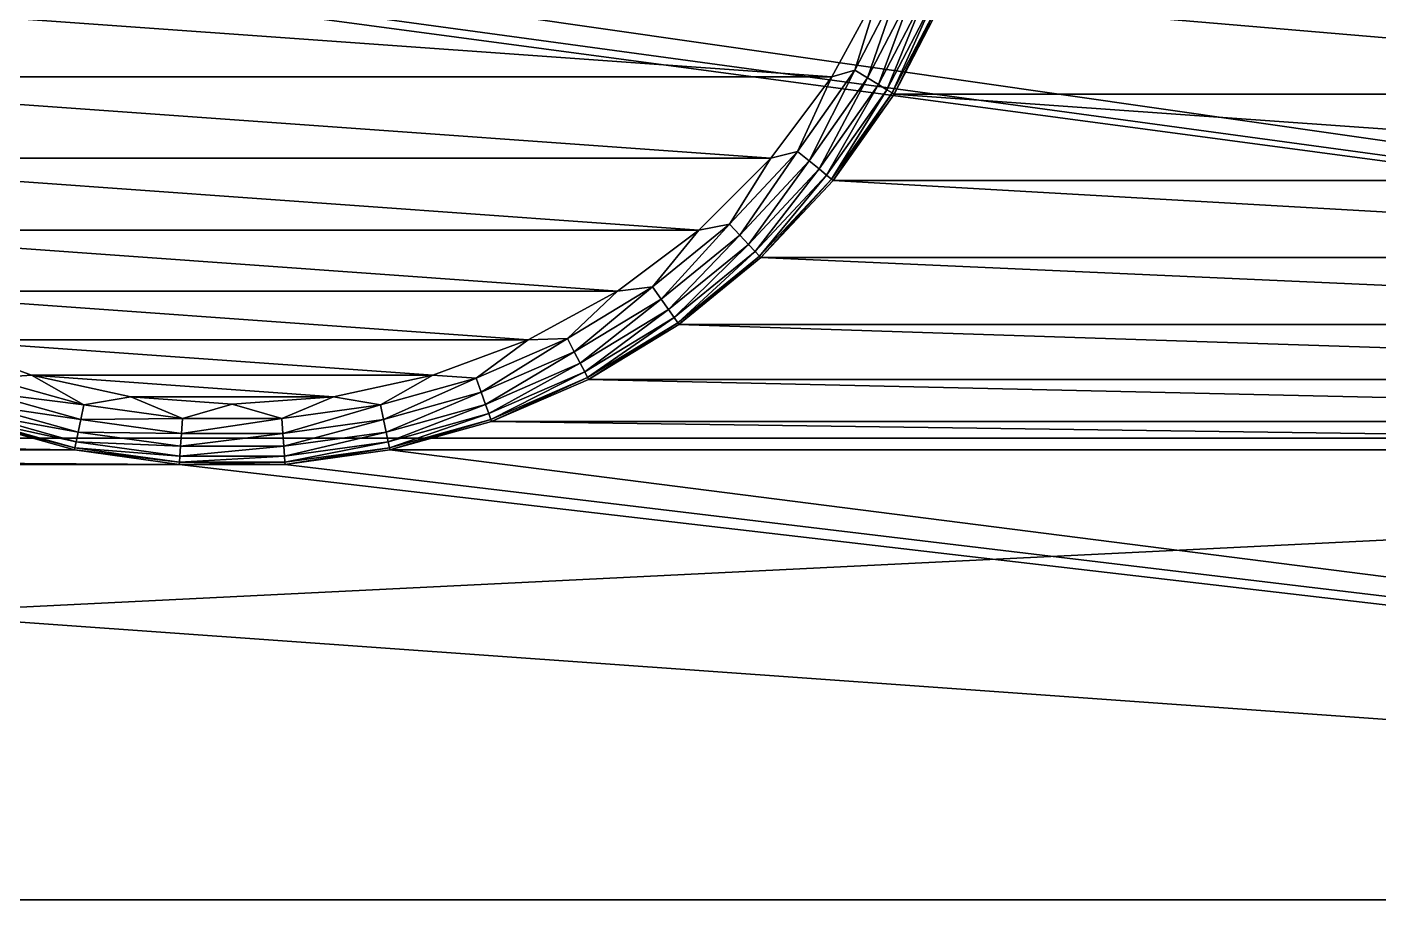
# Model space of a CAD drawing. Extents: x 464 to 15145, y 328 to 7622.
# Drawn here: x 9346 to 11360, y 328 to 1629 of the extents above; entities that cross this region are included whole.
import ezdxf

# ---------------------------------------------------------------- set-up
doc = ezdxf.new("R2010")
doc.units = 0
doc.layers.get('0').update_dxf_attribs({"linetype": 'CONTINUOUS'})

msp = doc.modelspace()

# ---------------------------------------------------------------- linework, layer by layer
at = {"color": 7}
for points in [[(10647.1, 1696, -5213.7), (10617.1, 1687.5, -5216.8), (10578.9, 1564.5, -5213.7), (10647.1, 1696, -5213.7)], [(10647.1, 1696, -5213.7), (10578.9, 1564.5, -5213.7), (10597.9, 1552.9, -5204.5), (10647.1, 1696, -5213.7)], [(10647.1, 1696, -5213.7), (10597.9, 1552.9, -5204.5), (10667.5, 1687.2, -5204.5), (10647.1, 1696, -5213.7)], [(10617.1, 1687.5, -5216.8), (8685.4, 1687.5, -5216.8), (10544.5, 1554.5, -5216.8), (10617.1, 1687.5, -5216.8)], [(10544.5, 1554.5, -5216.8), (8685.4, 1687.5, -5216.8), (8758, 1554.5, -5216.8), (10544.5, 1554.5, -5216.8)], [(14457.2, 1016, -3744.1), (9700, 1664.9, -3744.1), (9795.3, 1685.1, -3744.1), (14457.2, 1016, -3744.1)], [(9795.3, 1685.1, -3744.1), (13200.5, 1685.1, -3744.1), (14457.2, 1016, -3744.1), (9795.3, 1685.1, -3744.1)], [(10578.9, 1564.5, -5213.7), (10617.1, 1687.5, -5216.8), (10544.5, 1554.5, -5216.8), (10578.9, 1564.5, -5213.7)], [(10597.9, 1552.9, -5204.5), (10614.3, 1542.9, -5189.8), (10667.5, 1687.2, -5204.5), (10597.9, 1552.9, -5204.5)], [(10667.5, 1687.2, -5204.5), (10614.3, 1542.9, -5189.8), (10685, 1679.5, -5189.8), (10667.5, 1687.2, -5204.5)], [(10614.3, 1542.9, -5189.8), (10626.8, 1535.3, -5170.7), (10685, 1679.5, -5189.8), (10614.3, 1542.9, -5189.8)], [(10685, 1679.5, -5189.8), (10626.8, 1535.3, -5170.7), (10698.5, 1673.7, -5170.7), (10685, 1679.5, -5189.8)], [(10626.8, 1535.3, -5170.7), (10634.7, 1530.5, -5148.4), (10698.5, 1673.7, -5170.7), (10626.8, 1535.3, -5170.7)], [(10698.5, 1673.7, -5170.7), (10634.7, 1530.5, -5148.4), (10707, 1670, -5148.4), (10698.5, 1673.7, -5170.7)], [(6006.6, 1664.9, -3744.1), (9602.5, 1664.9, -3744.1), (1152, 1016, -3744.1), (6006.6, 1664.9, -3744.1)], [(1152, 1016, -3744.1), (9602.5, 1664.9, -3744.1), (14457.2, 1016, -3744.1), (1152, 1016, -3744.1)], [(14457.2, 1016, -3744.1), (9602.5, 1664.9, -3744.1), (9700, 1664.9, -3744.1), (14457.2, 1016, -3744.1)], [(10637.4, 1528.9, -5124.5), (10707, 1670, -5148.4), (10634.7, 1530.5, -5148.4), (10637.4, 1528.9, -5124.5)], [(10709.8, 1668.8, -5124.5), (10707, 1670, -5148.4), (10637.4, 1528.9, -5124.5), (10709.8, 1668.8, -5124.5)], [(10709.8, 1668.8, -4432), (10709.8, 1668.8, -5124.5), (10637.4, 1528.9, -4432), (10709.8, 1668.8, -4432)], [(10637.4, 1528.9, -4432), (10709.8, 1668.8, -5124.5), (10637.4, 1528.9, -5124.5), (10637.4, 1528.9, -4432)], [(10637.4, 1528.9, -4432), (12358.4, 1528.9, -4432), (10709.8, 1668.8, -4432), (10637.4, 1528.9, -4432)], [(10709.8, 1668.8, -4432), (12358.4, 1528.9, -4432), (12285.9, 1668.8, -4432), (10709.8, 1668.8, -4432)], [(10544.5, 1554.5, -5216.8), (8758, 1554.5, -5216.8), (10453.7, 1433.2, -5216.8), (10544.5, 1554.5, -5216.8)], [(10453.7, 1433.2, -5216.8), (8758, 1554.5, -5216.8), (8848.8, 1433.2, -5216.8), (10453.7, 1433.2, -5216.8)], [(10493.4, 1443.4, -5213.7), (10544.5, 1554.5, -5216.8), (10453.7, 1433.2, -5216.8), (10493.4, 1443.4, -5213.7)], [(10578.9, 1564.5, -5213.7), (10544.5, 1554.5, -5216.8), (10493.4, 1443.4, -5213.7), (10578.9, 1564.5, -5213.7)], [(10578.9, 1564.5, -5213.7), (10493.4, 1443.4, -5213.7), (10510.7, 1429.3, -5204.5), (10578.9, 1564.5, -5213.7)], [(10578.9, 1564.5, -5213.7), (10510.7, 1429.3, -5204.5), (10597.9, 1552.9, -5204.5), (10578.9, 1564.5, -5213.7)], [(10510.7, 1429.3, -5204.5), (10525.6, 1417.3, -5189.8), (10597.9, 1552.9, -5204.5), (10510.7, 1429.3, -5204.5)], [(10597.9, 1552.9, -5204.5), (10525.6, 1417.3, -5189.8), (10614.3, 1542.9, -5189.8), (10597.9, 1552.9, -5204.5)], [(10525.6, 1417.3, -5189.8), (10536.9, 1408, -5170.7), (10614.3, 1542.9, -5189.8), (10525.6, 1417.3, -5189.8)], [(10614.3, 1542.9, -5189.8), (10536.9, 1408, -5170.7), (10626.8, 1535.3, -5170.7), (10614.3, 1542.9, -5189.8)], [(10536.9, 1408, -5170.7), (10544.1, 1402.2, -5148.4), (10626.8, 1535.3, -5170.7), (10536.9, 1408, -5170.7)], [(10626.8, 1535.3, -5170.7), (10544.1, 1402.2, -5148.4), (10634.7, 1530.5, -5148.4), (10626.8, 1535.3, -5170.7)], [(10546.5, 1400.2, -5124.5), (10634.7, 1530.5, -5148.4), (10544.1, 1402.2, -5148.4), (10546.5, 1400.2, -5124.5)], [(10637.4, 1528.9, -5124.5), (10634.7, 1530.5, -5148.4), (10546.5, 1400.2, -5124.5), (10637.4, 1528.9, -5124.5)], [(10637.4, 1528.9, -4432), (10637.4, 1528.9, -5124.5), (10546.5, 1400.2, -4432), (10637.4, 1528.9, -4432)], [(10546.5, 1400.2, -4432), (10637.4, 1528.9, -5124.5), (10546.5, 1400.2, -5124.5), (10546.5, 1400.2, -4432)], [(10546.5, 1400.2, -4432), (12449.3, 1400.2, -4432), (10637.4, 1528.9, -4432), (10546.5, 1400.2, -4432)], [(10637.4, 1528.9, -4432), (12449.3, 1400.2, -4432), (12358.4, 1528.9, -4432), (10637.4, 1528.9, -4432)], [(10453.7, 1433.2, -5216.8), (8848.8, 1433.2, -5216.8), (10346.6, 1326.1, -5216.8), (10453.7, 1433.2, -5216.8)], [(10346.6, 1326.1, -5216.8), (8848.8, 1433.2, -5216.8), (8955.9, 1326.1, -5216.8), (10346.6, 1326.1, -5216.8)], [(10392.3, 1335.1, -5213.7), (10453.7, 1433.2, -5216.8), (10346.6, 1326.1, -5216.8), (10392.3, 1335.1, -5213.7)], [(10493.4, 1443.4, -5213.7), (10453.7, 1433.2, -5216.8), (10392.3, 1335.1, -5213.7), (10493.4, 1443.4, -5213.7)], [(10493.4, 1443.4, -5213.7), (10392.3, 1335.1, -5213.7), (10407.5, 1318.8, -5204.5), (10493.4, 1443.4, -5213.7)], [(10493.4, 1443.4, -5213.7), (10407.5, 1318.8, -5204.5), (10510.7, 1429.3, -5204.5), (10493.4, 1443.4, -5213.7)], [(10407.5, 1318.8, -5204.5), (10420.6, 1304.8, -5189.8), (10510.7, 1429.3, -5204.5), (10407.5, 1318.8, -5204.5)], [(10510.7, 1429.3, -5204.5), (10420.6, 1304.8, -5189.8), (10525.6, 1417.3, -5189.8), (10510.7, 1429.3, -5204.5)], [(10420.6, 1304.8, -5189.8), (10430.6, 1294.1, -5170.7), (10525.6, 1417.3, -5189.8), (10420.6, 1304.8, -5189.8)], [(10525.6, 1417.3, -5189.8), (10430.6, 1294.1, -5170.7), (10536.9, 1408, -5170.7), (10525.6, 1417.3, -5189.8)], [(10430.6, 1294.1, -5170.7), (10436.9, 1287.4, -5148.4), (10536.9, 1408, -5170.7), (10430.6, 1294.1, -5170.7)], [(10536.9, 1408, -5170.7), (10436.9, 1287.4, -5148.4), (10544.1, 1402.2, -5148.4), (10536.9, 1408, -5170.7)], [(10439, 1285.1, -5124.5), (10544.1, 1402.2, -5148.4), (10436.9, 1287.4, -5148.4), (10439, 1285.1, -5124.5)], [(10546.5, 1400.2, -5124.5), (10544.1, 1402.2, -5148.4), (10439, 1285.1, -5124.5), (10546.5, 1400.2, -5124.5)], [(10546.5, 1400.2, -4432), (10546.5, 1400.2, -5124.5), (10439, 1285.1, -4432), (10546.5, 1400.2, -4432)], [(10439, 1285.1, -4432), (10546.5, 1400.2, -5124.5), (10439, 1285.1, -5124.5), (10439, 1285.1, -4432)], [(10439, 1285.1, -4432), (12556.8, 1285.1, -4432), (10546.5, 1400.2, -4432), (10439, 1285.1, -4432)], [(10546.5, 1400.2, -4432), (12556.8, 1285.1, -4432), (12449.3, 1400.2, -4432), (10546.5, 1400.2, -4432)], [(10392.3, 1335.1, -5213.7), (10346.6, 1326.1, -5216.8), (10277.4, 1241.6, -5213.7), (10392.3, 1335.1, -5213.7)], [(10392.3, 1335.1, -5213.7), (10277.4, 1241.6, -5213.7), (10290.2, 1223.4, -5204.5), (10392.3, 1335.1, -5213.7)], [(10392.3, 1335.1, -5213.7), (10290.2, 1223.4, -5204.5), (10407.5, 1318.8, -5204.5), (10392.3, 1335.1, -5213.7)], [(10346.6, 1326.1, -5216.8), (8955.9, 1326.1, -5216.8), (10225.3, 1235.3, -5216.8), (10346.6, 1326.1, -5216.8)], [(10225.3, 1235.3, -5216.8), (8955.9, 1326.1, -5216.8), (9077.2, 1235.3, -5216.8), (10225.3, 1235.3, -5216.8)], [(10277.4, 1241.6, -5213.7), (10346.6, 1326.1, -5216.8), (10225.3, 1235.3, -5216.8), (10277.4, 1241.6, -5213.7)], [(10290.2, 1223.4, -5204.5), (10301.2, 1207.8, -5189.8), (10407.5, 1318.8, -5204.5), (10290.2, 1223.4, -5204.5)], [(10407.5, 1318.8, -5204.5), (10301.2, 1207.8, -5189.8), (10420.6, 1304.8, -5189.8), (10407.5, 1318.8, -5204.5)], [(10301.2, 1207.8, -5189.8), (10309.7, 1195.8, -5170.7), (10420.6, 1304.8, -5189.8), (10301.2, 1207.8, -5189.8)], [(10420.6, 1304.8, -5189.8), (10309.7, 1195.8, -5170.7), (10430.6, 1294.1, -5170.7), (10420.6, 1304.8, -5189.8)], [(10309.7, 1195.8, -5170.7), (10315, 1188.2, -5148.4), (10430.6, 1294.1, -5170.7), (10309.7, 1195.8, -5170.7)], [(10430.6, 1294.1, -5170.7), (10315, 1188.2, -5148.4), (10436.9, 1287.4, -5148.4), (10430.6, 1294.1, -5170.7)], [(10316.8, 1185.7, -5124.5), (10436.9, 1287.4, -5148.4), (10315, 1188.2, -5148.4), (10316.8, 1185.7, -5124.5)], [(10439, 1285.1, -5124.5), (10436.9, 1287.4, -5148.4), (10316.8, 1185.7, -5124.5), (10439, 1285.1, -5124.5)], [(10439, 1285.1, -4432), (10439, 1285.1, -5124.5), (10316.8, 1185.7, -4432), (10439, 1285.1, -4432)], [(10316.8, 1185.7, -4432), (10439, 1285.1, -5124.5), (10316.8, 1185.7, -5124.5), (10316.8, 1185.7, -4432)], [(10316.8, 1185.7, -4432), (12679, 1185.7, -4432), (10439, 1285.1, -4432), (10316.8, 1185.7, -4432)], [(10439, 1285.1, -4432), (12679, 1185.7, -4432), (12556.8, 1285.1, -4432), (10439, 1285.1, -4432)], [(10225.3, 1235.3, -5216.8), (9077.2, 1235.3, -5216.8), (10092.3, 1162.7, -5216.8), (10225.3, 1235.3, -5216.8)], [(10092.3, 1162.7, -5216.8), (9077.2, 1235.3, -5216.8), (9210.1, 1162.7, -5216.8), (10092.3, 1162.7, -5216.8)], [(10150.7, 1164.6, -5213.7), (10225.3, 1235.3, -5216.8), (10092.3, 1162.7, -5216.8), (10150.7, 1164.6, -5213.7)], [(10277.4, 1241.6, -5213.7), (10225.3, 1235.3, -5216.8), (10150.7, 1164.6, -5213.7), (10277.4, 1241.6, -5213.7)], [(10277.4, 1241.6, -5213.7), (10150.7, 1164.6, -5213.7), (10161, 1144.8, -5204.5), (10277.4, 1241.6, -5213.7)], [(10277.4, 1241.6, -5213.7), (10161, 1144.8, -5204.5), (10290.2, 1223.4, -5204.5), (10277.4, 1241.6, -5213.7)], [(10161, 1144.8, -5204.5), (10169.8, 1127.8, -5189.8), (10290.2, 1223.4, -5204.5), (10161, 1144.8, -5204.5)], [(10290.2, 1223.4, -5204.5), (10169.8, 1127.8, -5189.8), (10301.2, 1207.8, -5189.8), (10290.2, 1223.4, -5204.5)], [(10169.8, 1127.8, -5189.8), (10176.5, 1114.8, -5170.7), (10301.2, 1207.8, -5189.8), (10169.8, 1127.8, -5189.8)], [(10301.2, 1207.8, -5189.8), (10176.5, 1114.8, -5170.7), (10309.7, 1195.8, -5170.7), (10301.2, 1207.8, -5189.8)], [(10176.5, 1114.8, -5170.7), (10180.8, 1106.6, -5148.4), (10309.7, 1195.8, -5170.7), (10176.5, 1114.8, -5170.7)], [(10309.7, 1195.8, -5170.7), (10180.8, 1106.6, -5148.4), (10315, 1188.2, -5148.4), (10309.7, 1195.8, -5170.7)], [(10182.2, 1103.8, -5124.5), (10315, 1188.2, -5148.4), (10180.8, 1106.6, -5148.4), (10182.2, 1103.8, -5124.5)], [(10316.8, 1185.7, -5124.5), (10315, 1188.2, -5148.4), (10182.2, 1103.8, -5124.5), (10316.8, 1185.7, -5124.5)], [(10316.8, 1185.7, -4432), (10316.8, 1185.7, -5124.5), (10182.2, 1103.8, -4432), (10316.8, 1185.7, -4432)], [(10182.2, 1103.8, -4432), (10316.8, 1185.7, -5124.5), (10182.2, 1103.8, -5124.5), (10182.2, 1103.8, -4432)], [(10182.2, 1103.8, -4432), (12813.6, 1103.8, -4432), (10316.8, 1185.7, -4432), (10182.2, 1103.8, -4432)], [(10316.8, 1185.7, -4432), (12813.6, 1103.8, -4432), (12679, 1185.7, -4432), (10316.8, 1185.7, -4432)], [(9287.6, 1105.5, -5213.7), (9352.1, 1109.8, -5216.8), (9210.1, 1162.7, -5216.8), (9287.6, 1105.5, -5213.7)], [(10092.3, 1162.7, -5216.8), (9210.1, 1162.7, -5216.8), (9950.4, 1109.8, -5216.8), (10092.3, 1162.7, -5216.8)], [(9950.4, 1109.8, -5216.8), (9210.1, 1162.7, -5216.8), (9352.1, 1109.8, -5216.8), (9950.4, 1109.8, -5216.8)], [(10014.8, 1105.5, -5213.7), (10092.3, 1162.7, -5216.8), (9950.4, 1109.8, -5216.8), (10014.8, 1105.5, -5213.7)], [(10150.7, 1164.6, -5213.7), (10092.3, 1162.7, -5216.8), (10014.8, 1105.5, -5213.7), (10150.7, 1164.6, -5213.7)], [(10150.7, 1164.6, -5213.7), (10014.8, 1105.5, -5213.7), (10022.3, 1084.6, -5204.5), (10150.7, 1164.6, -5213.7)], [(10150.7, 1164.6, -5213.7), (10022.3, 1084.6, -5204.5), (10161, 1144.8, -5204.5), (10150.7, 1164.6, -5213.7)], [(10022.3, 1084.6, -5204.5), (10028.7, 1066.5, -5189.8), (10161, 1144.8, -5204.5), (10022.3, 1084.6, -5204.5)], [(10161, 1144.8, -5204.5), (10028.7, 1066.5, -5189.8), (10169.8, 1127.8, -5189.8), (10161, 1144.8, -5204.5)], [(9430.3, 1065.6, -5213.7), (9352.1, 1109.8, -5216.8), (9287.6, 1105.5, -5213.7), (9430.3, 1065.6, -5213.7)], [(9430.3, 1065.6, -5213.7), (9500.1, 1077.6, -5216.8), (9352.1, 1109.8, -5216.8), (9430.3, 1065.6, -5213.7)], [(9950.4, 1109.8, -5216.8), (9352.1, 1109.8, -5216.8), (9802.3, 1077.6, -5216.8), (9950.4, 1109.8, -5216.8)], [(9802.3, 1077.6, -5216.8), (9352.1, 1109.8, -5216.8), (9500.1, 1077.6, -5216.8), (9802.3, 1077.6, -5216.8)], [(9872.1, 1065.6, -5213.7), (9950.4, 1109.8, -5216.8), (9802.3, 1077.6, -5216.8), (9872.1, 1065.6, -5213.7)], [(10014.8, 1105.5, -5213.7), (9950.4, 1109.8, -5216.8), (9872.1, 1065.6, -5213.7), (10014.8, 1105.5, -5213.7)], [(10028.7, 1066.5, -5189.8), (10033.6, 1052.7, -5170.7), (10169.8, 1127.8, -5189.8), (10028.7, 1066.5, -5189.8)], [(10169.8, 1127.8, -5189.8), (10033.6, 1052.7, -5170.7), (10176.5, 1114.8, -5170.7), (10169.8, 1127.8, -5189.8)], [(10033.6, 1052.7, -5170.7), (10036.7, 1044, -5148.4), (10176.5, 1114.8, -5170.7), (10033.6, 1052.7, -5170.7)], [(10176.5, 1114.8, -5170.7), (10036.7, 1044, -5148.4), (10180.8, 1106.6, -5148.4), (10176.5, 1114.8, -5170.7)], [(9430.3, 1065.6, -5213.7), (9287.6, 1105.5, -5213.7), (9280.2, 1084.6, -5204.5), (9430.3, 1065.6, -5213.7)], [(10014.8, 1105.5, -5213.7), (9872.1, 1065.6, -5213.7), (9876.7, 1043.8, -5204.5), (10014.8, 1105.5, -5213.7)], [(10014.8, 1105.5, -5213.7), (9876.7, 1043.8, -5204.5), (10022.3, 1084.6, -5204.5), (10014.8, 1105.5, -5213.7)], [(10037.7, 1041.1, -5124.5), (10180.8, 1106.6, -5148.4), (10036.7, 1044, -5148.4), (10037.7, 1041.1, -5124.5)], [(10182.2, 1103.8, -5124.5), (10180.8, 1106.6, -5148.4), (10037.7, 1041.1, -5124.5), (10182.2, 1103.8, -5124.5)], [(10182.2, 1103.8, -4432), (10182.2, 1103.8, -5124.5), (10037.7, 1041.1, -4432), (10182.2, 1103.8, -4432)], [(10037.7, 1041.1, -4432), (10182.2, 1103.8, -5124.5), (10037.7, 1041.1, -5124.5), (10037.7, 1041.1, -4432)], [(10037.7, 1041.1, -4432), (12958.1, 1041.1, -4432), (10182.2, 1103.8, -4432), (10037.7, 1041.1, -4432)], [(10182.2, 1103.8, -4432), (12958.1, 1041.1, -4432), (12813.6, 1103.8, -4432), (10182.2, 1103.8, -4432)], [(9280.2, 1084.6, -5204.5), (9273.8, 1066.5, -5189.8), (9425.8, 1043.8, -5204.5), (9280.2, 1084.6, -5204.5)], [(9430.3, 1065.6, -5213.7), (9280.2, 1084.6, -5204.5), (9425.8, 1043.8, -5204.5), (9430.3, 1065.6, -5213.7)], [(9577.1, 1045.4, -5213.7), (9500.1, 1077.6, -5216.8), (9430.3, 1065.6, -5213.7), (9577.1, 1045.4, -5213.7)], [(9577.1, 1045.4, -5213.7), (9651.2, 1066.7, -5216.8), (9500.1, 1077.6, -5216.8), (9577.1, 1045.4, -5213.7)], [(9802.3, 1077.6, -5216.8), (9500.1, 1077.6, -5216.8), (9651.2, 1066.7, -5216.8), (9802.3, 1077.6, -5216.8)], [(9725.3, 1045.4, -5213.7), (9802.3, 1077.6, -5216.8), (9651.2, 1066.7, -5216.8), (9725.3, 1045.4, -5213.7)], [(9872.1, 1065.6, -5213.7), (9802.3, 1077.6, -5216.8), (9725.3, 1045.4, -5213.7), (9872.1, 1065.6, -5213.7)], [(9876.7, 1043.8, -5204.5), (9880.6, 1025, -5189.8), (10022.3, 1084.6, -5204.5), (9876.7, 1043.8, -5204.5)], [(10022.3, 1084.6, -5204.5), (9880.6, 1025, -5189.8), (10028.7, 1066.5, -5189.8), (10022.3, 1084.6, -5204.5)], [(9268.9, 1052.7, -5170.7), (9265.8, 1044, -5148.4), (9418.9, 1010.7, -5170.7), (9268.9, 1052.7, -5170.7)], [(9273.8, 1066.5, -5189.8), (9268.9, 1052.7, -5170.7), (9421.9, 1025, -5189.8), (9273.8, 1066.5, -5189.8)], [(9421.9, 1025, -5189.8), (9268.9, 1052.7, -5170.7), (9418.9, 1010.7, -5170.7), (9421.9, 1025, -5189.8)], [(9425.8, 1043.8, -5204.5), (9273.8, 1066.5, -5189.8), (9421.9, 1025, -5189.8), (9425.8, 1043.8, -5204.5)], [(9577.1, 1045.4, -5213.7), (9430.3, 1065.6, -5213.7), (9425.8, 1043.8, -5204.5), (9577.1, 1045.4, -5213.7)], [(9725.3, 1045.4, -5213.7), (9651.2, 1066.7, -5216.8), (9577.1, 1045.4, -5213.7), (9725.3, 1045.4, -5213.7)], [(9872.1, 1065.6, -5213.7), (9725.3, 1045.4, -5213.7), (9726.8, 1023.2, -5204.5), (9872.1, 1065.6, -5213.7)], [(9872.1, 1065.6, -5213.7), (9726.8, 1023.2, -5204.5), (9876.7, 1043.8, -5204.5), (9872.1, 1065.6, -5213.7)], [(9880.6, 1025, -5189.8), (9883.5, 1010.7, -5170.7), (10028.7, 1066.5, -5189.8), (9880.6, 1025, -5189.8)], [(10028.7, 1066.5, -5189.8), (9883.5, 1010.7, -5170.7), (10033.6, 1052.7, -5170.7), (10028.7, 1066.5, -5189.8)], [(9883.5, 1010.7, -5170.7), (9885.4, 1001.6, -5148.4), (10033.6, 1052.7, -5170.7), (9883.5, 1010.7, -5170.7)], [(10033.6, 1052.7, -5170.7), (9885.4, 1001.6, -5148.4), (10036.7, 1044, -5148.4), (10033.6, 1052.7, -5170.7)], [(6192.7, 998.6, -4432), (9416.4, 998.6, -4432), (6344.4, 1041.1, -4432), (6192.7, 998.6, -4432)], [(6344.4, 1041.1, -4432), (9416.4, 998.6, -4432), (9264.7, 1041.1, -4432), (6344.4, 1041.1, -4432)], [(9264.7, 1041.1, -5124.5), (9417, 1001.6, -5148.4), (9265.8, 1044, -5148.4), (9264.7, 1041.1, -5124.5)], [(9416.4, 998.6, -5124.5), (9417, 1001.6, -5148.4), (9264.7, 1041.1, -5124.5), (9416.4, 998.6, -5124.5)], [(9416.4, 998.6, -4432), (9416.4, 998.6, -5124.5), (9264.7, 1041.1, -4432), (9416.4, 998.6, -4432)], [(9264.7, 1041.1, -4432), (9416.4, 998.6, -5124.5), (9264.7, 1041.1, -5124.5), (9264.7, 1041.1, -4432)], [(9418.9, 1010.7, -5170.7), (9265.8, 1044, -5148.4), (9417, 1001.6, -5148.4), (9418.9, 1010.7, -5170.7)], [(9425.8, 1043.8, -5204.5), (9421.9, 1025, -5189.8), (9575.6, 1023.2, -5204.5), (9425.8, 1043.8, -5204.5)], [(9577.1, 1045.4, -5213.7), (9425.8, 1043.8, -5204.5), (9575.6, 1023.2, -5204.5), (9577.1, 1045.4, -5213.7)], [(9725.3, 1045.4, -5213.7), (9577.1, 1045.4, -5213.7), (9575.6, 1023.2, -5204.5), (9725.3, 1045.4, -5213.7)], [(9725.3, 1045.4, -5213.7), (9575.6, 1023.2, -5204.5), (9726.8, 1023.2, -5204.5), (9725.3, 1045.4, -5213.7)], [(9726.8, 1023.2, -5204.5), (9728.1, 1004.1, -5189.8), (9876.7, 1043.8, -5204.5), (9726.8, 1023.2, -5204.5)], [(9876.7, 1043.8, -5204.5), (9728.1, 1004.1, -5189.8), (9880.6, 1025, -5189.8), (9876.7, 1043.8, -5204.5)], [(9886.1, 998.6, -5124.5), (10036.7, 1044, -5148.4), (9885.4, 1001.6, -5148.4), (9886.1, 998.6, -5124.5)], [(10037.7, 1041.1, -5124.5), (10036.7, 1044, -5148.4), (9886.1, 998.6, -5124.5), (10037.7, 1041.1, -5124.5)], [(10037.7, 1041.1, -4432), (10037.7, 1041.1, -5124.5), (9886.1, 998.6, -4432), (10037.7, 1041.1, -4432)], [(9886.1, 998.6, -4432), (10037.7, 1041.1, -5124.5), (9886.1, 998.6, -5124.5), (9886.1, 998.6, -4432)], [(9886.1, 998.6, -4432), (13109.7, 998.6, -4432), (10037.7, 1041.1, -4432), (9886.1, 998.6, -4432)], [(10037.7, 1041.1, -4432), (13109.7, 998.6, -4432), (12958.1, 1041.1, -4432), (10037.7, 1041.1, -4432)], [(14457.2, 1016), (15145.1, 328.1), (464.1, 328.1), (14457.2, 1016)], [(14457.2, 1016), (464.1, 328.1), (1152, 1016), (14457.2, 1016)], [(14457.2, 1016), (1152, 1016), (14457.2, 1016, -3744.1), (14457.2, 1016)], [(14457.2, 1016, -3744.1), (1152, 1016), (1152, 1016, -3744.1), (14457.2, 1016, -3744.1)], [(9418.9, 1010.7, -5170.7), (9417, 1001.6, -5148.4), (9573.3, 989.4, -5170.7), (9418.9, 1010.7, -5170.7)], [(9421.9, 1025, -5189.8), (9418.9, 1010.7, -5170.7), (9574.3, 1004.1, -5189.8), (9421.9, 1025, -5189.8)], [(9574.3, 1004.1, -5189.8), (9418.9, 1010.7, -5170.7), (9573.3, 989.4, -5170.7), (9574.3, 1004.1, -5189.8)], [(9575.6, 1023.2, -5204.5), (9421.9, 1025, -5189.8), (9574.3, 1004.1, -5189.8), (9575.6, 1023.2, -5204.5)], [(9575.6, 1023.2, -5204.5), (9574.3, 1004.1, -5189.8), (9726.8, 1023.2, -5204.5), (9575.6, 1023.2, -5204.5)], [(9726.8, 1023.2, -5204.5), (9574.3, 1004.1, -5189.8), (9728.1, 1004.1, -5189.8), (9726.8, 1023.2, -5204.5)], [(9728.1, 1004.1, -5189.8), (9729.1, 989.4, -5170.7), (9880.6, 1025, -5189.8), (9728.1, 1004.1, -5189.8)], [(9880.6, 1025, -5189.8), (9729.1, 989.4, -5170.7), (9883.5, 1010.7, -5170.7), (9880.6, 1025, -5189.8)], [(9729.1, 989.4, -5170.7), (9729.8, 980.2, -5148.4), (9883.5, 1010.7, -5170.7), (9729.1, 989.4, -5170.7)], [(9883.5, 1010.7, -5170.7), (9729.8, 980.2, -5148.4), (9885.4, 1001.6, -5148.4), (9883.5, 1010.7, -5170.7)], [(6036.7, 977.1, -4432), (9572.5, 977.1, -4432), (6192.7, 998.6, -4432), (6036.7, 977.1, -4432)], [(6192.7, 998.6, -4432), (9572.5, 977.1, -4432), (9416.4, 998.6, -4432), (6192.7, 998.6, -4432)], [(9416.4, 998.6, -5124.5), (9572.7, 980.2, -5148.4), (9417, 1001.6, -5148.4), (9416.4, 998.6, -5124.5)], [(9572.5, 977.1, -5124.5), (9572.7, 980.2, -5148.4), (9416.4, 998.6, -5124.5), (9572.5, 977.1, -5124.5)], [(9572.5, 977.1, -4432), (9572.5, 977.1, -5124.5), (9416.4, 998.6, -4432), (9572.5, 977.1, -4432)], [(9416.4, 998.6, -4432), (9572.5, 977.1, -5124.5), (9416.4, 998.6, -5124.5), (9416.4, 998.6, -4432)], [(9573.3, 989.4, -5170.7), (9417, 1001.6, -5148.4), (9572.7, 980.2, -5148.4), (9573.3, 989.4, -5170.7)], [(9573.3, 989.4, -5170.7), (9572.7, 980.2, -5148.4), (9729.1, 989.4, -5170.7), (9573.3, 989.4, -5170.7)], [(9729.1, 989.4, -5170.7), (9572.7, 980.2, -5148.4), (9729.8, 980.2, -5148.4), (9729.1, 989.4, -5170.7)], [(9574.3, 1004.1, -5189.8), (9573.3, 989.4, -5170.7), (9728.1, 1004.1, -5189.8), (9574.3, 1004.1, -5189.8)], [(9728.1, 1004.1, -5189.8), (9573.3, 989.4, -5170.7), (9729.1, 989.4, -5170.7), (9728.1, 1004.1, -5189.8)], [(9730, 977.1, -5124.5), (9885.4, 1001.6, -5148.4), (9729.8, 980.2, -5148.4), (9730, 977.1, -5124.5)], [(9886.1, 998.6, -5124.5), (9885.4, 1001.6, -5148.4), (9730, 977.1, -5124.5), (9886.1, 998.6, -5124.5)], [(9886.1, 998.6, -4432), (9886.1, 998.6, -5124.5), (9730, 977.1, -4432), (9886.1, 998.6, -4432)], [(9730, 977.1, -4432), (9886.1, 998.6, -5124.5), (9730, 977.1, -5124.5), (9730, 977.1, -4432)], [(9886.1, 998.6, -4432), (9730, 977.1, -4432), (15145.1, 328.1, -4432), (9886.1, 998.6, -4432)], [(15145.1, 328.1, -4432), (13109.7, 998.6, -4432), (9886.1, 998.6, -4432), (15145.1, 328.1, -4432)], [(15145.1, 328.1, -4432), (6036.7, 977.1, -4432), (464.1, 328.1, -4432), (15145.1, 328.1, -4432)], [(15145.1, 328.1, -4432), (9572.5, 977.1, -4432), (6036.7, 977.1, -4432), (15145.1, 328.1, -4432)], [(9730, 977.1, -5124.5), (9729.8, 980.2, -5148.4), (9572.5, 977.1, -5124.5), (9730, 977.1, -5124.5)], [(9572.5, 977.1, -5124.5), (9729.8, 980.2, -5148.4), (9572.7, 980.2, -5148.4), (9572.5, 977.1, -5124.5)], [(9730, 977.1, -4432), (9730, 977.1, -5124.5), (9572.5, 977.1, -4432), (9730, 977.1, -4432)], [(9572.5, 977.1, -4432), (9730, 977.1, -5124.5), (9572.5, 977.1, -5124.5), (9572.5, 977.1, -4432)], [(15145.1, 328.1, -4432), (9730, 977.1, -4432), (9572.5, 977.1, -4432), (15145.1, 328.1, -4432)], [(464.1, 328.1), (15145.1, 328.1), (464.1, 328.1, -4432), (464.1, 328.1)], [(464.1, 328.1, -4432), (15145.1, 328.1), (15145.1, 328.1, -4432), (464.1, 328.1, -4432)]]:
    msp.add_3dface(points, dxfattribs=at)

doc.saveas('drawing.dxf')
